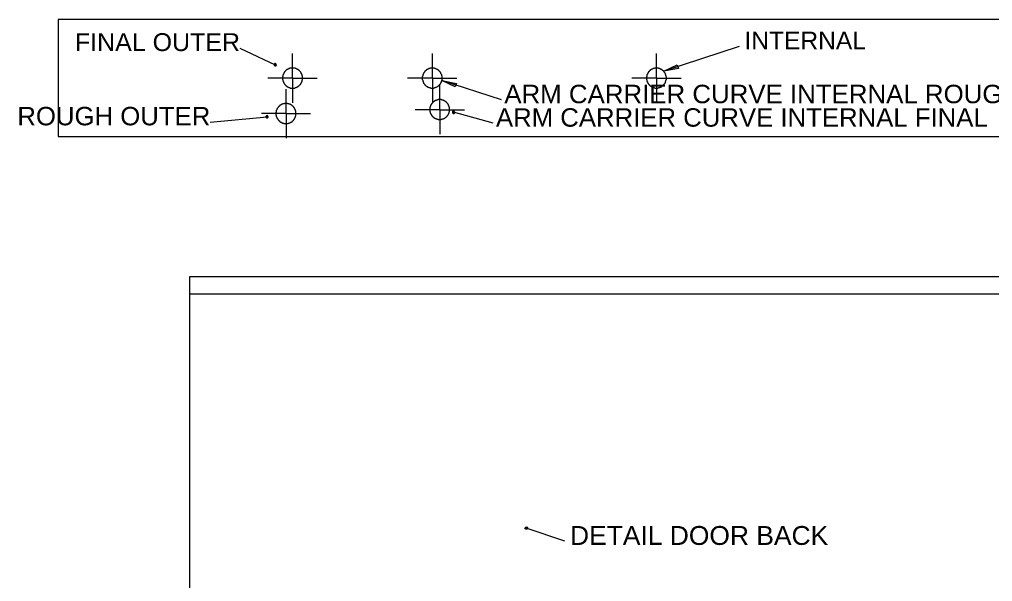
# Model space of a CAD drawing. Header units: millimetres. Extents: x 43 to 576, y 6 to 798.
# Drawn here: x 42.6 to 208.6, y 195.7 to 291.7 of the extents above; entities that cross this region are included whole.
import ezdxf

# ---------------------------------------------------------------- set-up
doc = ezdxf.new("R2010")
doc.units = ezdxf.units.MM
doc.header["$MEASUREMENT"] = 0
doc.layers.get('0').update_dxf_attribs({"linetype": 'CONTINUOUS'})
doc.styles.add('Arial0', font='arial.ttf', dxfattribs={"height": 3.96})

msp = doc.modelspace()

# ---------------------------------------------------------------- hatches: boundary and pattern name
at = {"true_color": 0x000007}
for points in [[(86.4, 283.89), (86.44, 283.99), (86.4, 284.06), (86.37, 284.12), (86.31, 284.16), (86.24, 284.19), (86.14, 284.19), (86.11, 284.16), (86.04, 284.09), (86.04, 283.92), (86.07, 283.86), (86.14, 283.79), (86.21, 283.79), (86.31, 283.79), (86.37, 283.82), (86.4, 283.89), (86.21, 283.99)], [(152.53, 282.87), (154.81, 283.96), (155.01, 283.36)], [(114.65, 281.28), (117.14, 280.81), (116.94, 280.22)], [(116.44, 275.95), (116.44, 275.85), (116.44, 275.79), (116.51, 275.72), (116.57, 275.69), (116.64, 275.69), (116.74, 275.69), (116.8, 275.75), (116.84, 275.82), (116.84, 275.92), (116.8, 275.98), (116.74, 276.05), (116.67, 276.08), (116.61, 276.08), (116.51, 276.05), (116.47, 276.02), (116.44, 275.95), (116.61, 275.89)], [(85.02, 275.12), (84.98, 275.22), (84.95, 275.26), (84.85, 275.32), (84.82, 275.32), (84.72, 275.29), (84.65, 275.22), (84.62, 275.16), (84.62, 275.09), (84.62, 275.03), (84.68, 274.96), (84.75, 274.93), (84.82, 274.93), (84.92, 274.93), (84.98, 274.99), (85.02, 275.03), (85.02, 275.12), (84.82, 275.09)]]:
    msp.add_hatch(color=0, dxfattribs=at).paths.add_polyline_path(points)
h = msp.add_hatch(color=0, dxfattribs=at)
edge = h.paths.add_edge_path()
edge.add_spline(control_points=[(128.85, 204.93), (128.81, 204.66), (129.11, 204.57), (129.28, 204.8), (129.28, 204.8), (129.31, 205.09), (128.98, 205.16), (128.85, 204.93)], knot_values=[0, 0, 0, 0, 0.125, 0.125, 0.125, 0.125, 1, 1, 1, 1], degree=3, periodic=0)
edge.add_line((128.85, 204.93), (129.04, 204.86))
edge.add_line((129.04, 204.86), (128.85, 204.93))

# ---------------------------------------------------------------- linework, layer by layer
at = {"color": 0, "linetype": 'Continuous', "lineweight": 9, "true_color": 0x000007}
for p, q in [((329.77, 291.73), (49.16, 291.73)), ((49.16, 291.73), (49.16, 271.72)), ((90.87, 281.71), (90.9, 281.71)), ((114.69, 281.71), (114.72, 281.71)), ((89.75, 275.65), (89.78, 275.65)), ((49.16, 271.72), (329.77, 271.72)), ((252, 247.8), (71.58, 247.8)), ((71.58, 247.8), (71.58, 244.79)), ((252, 244.79), (71.58, 244.79)), ((71.58, 244.79), (71.58, 162.12)), ((128.85, 204.93), (129.04, 204.86)), ((128.85, 204.93), (129.04, 204.86))]:
    msp.add_line(p, q, dxfattribs=at)
for points in [[(80.19, 286.83), (86.21, 283.99), (86.21, 283.99)], [(89.18, 284.22), (89.18, 285.91)], [(113.03, 284.22), (113.03, 285.91)], [(151.27, 284.22), (151.27, 285.91)], [(165.37, 287.1), (152.53, 282.87), (152.53, 282.87)], [(89.18, 281.71), (89.18, 284.22)], [(113.03, 281.71), (113.03, 284.22)], [(151.27, 281.71), (151.27, 284.22)], [(89.05, 283.43), (88.92, 283.43), (88.92, 283.39), (88.79, 283.39), (88.79, 283.39), (88.72, 283.39), (88.69, 283.36), (88.65, 283.36), (88.62, 283.33), (88.59, 283.33), (88.55, 283.33), (88.52, 283.33), (88.52, 283.3), (88.49, 283.3), (88.46, 283.26), (88.46, 283.26), (88.42, 283.26), (88.39, 283.26), (88.39, 283.23), (88.36, 283.23), (88.32, 283.2), (88.32, 283.2), (88.29, 283.2), (88.26, 283.16), (88.26, 283.16), (88.22, 283.16), (88.22, 283.16), (88.22, 283.13), (88.19, 283.13), (88.16, 283.1), (88.16, 283.1), (88.12, 283.1), (88.12, 283.06), (88.09, 283.06), (88.03, 283), (88.03, 283), (87.99, 282.96), (87.99, 282.96), (87.99, 282.93), (87.96, 282.93), (87.96, 282.93), (87.93, 282.9), (87.93, 282.9), (87.89, 282.87), (87.89, 282.87), (87.86, 282.83), (87.86, 282.8), (87.83, 282.8), (87.83, 282.77), (87.79, 282.77), (87.79, 282.73), (87.79, 282.73), (87.76, 282.7), (87.76, 282.67), (87.73, 282.67), (87.73, 282.67), (87.73, 282.63), (87.73, 282.63), (87.69, 282.6), (87.69, 282.57), (87.66, 282.53), (87.66, 282.5), (87.63, 282.5), (87.63, 282.47), (87.63, 282.44), (87.63, 282.44), (87.6, 282.4), (87.6, 282.37), (87.56, 282.37), (87.56, 282.34), (87.56, 282.3), (87.56, 282.27), (87.53, 282.24), (87.53, 282.2), (87.5, 282.17), (87.5, 282.1), (87.5, 282.1), (87.5, 281.97), (87.46, 281.97), (87.46, 281.91)], [(90.9, 281.71), (90.87, 281.74), (90.87, 281.97), (90.87, 281.97), (90.87, 282.1), (90.84, 282.1), (90.84, 282.17), (90.8, 282.2), (90.8, 282.24), (90.8, 282.27), (90.8, 282.3), (90.77, 282.34), (90.77, 282.37), (90.74, 282.37), (90.74, 282.4), (90.74, 282.44), (90.74, 282.44), (90.7, 282.47), (90.7, 282.5), (90.67, 282.5), (90.67, 282.53), (90.64, 282.57), (90.64, 282.6), (90.64, 282.63), (90.64, 282.63), (90.61, 282.67), (90.61, 282.67), (90.57, 282.67), (90.57, 282.7), (90.57, 282.73), (90.57, 282.73), (90.54, 282.77), (90.51, 282.77), (90.51, 282.8), (90.51, 282.8), (90.47, 282.83), (90.44, 282.87), (90.44, 282.87), (90.44, 282.9), (90.41, 282.9), (90.37, 282.93), (90.37, 282.93), (90.37, 282.93), (90.34, 282.96), (90.34, 282.96), (90.34, 283), (90.31, 283), (90.27, 283.03), (90.24, 283.06), (90.21, 283.06), (90.21, 283.1), (90.21, 283.1), (90.18, 283.1), (90.14, 283.13), (90.14, 283.13), (90.14, 283.16), (90.11, 283.16), (90.11, 283.16), (90.08, 283.16), (90.04, 283.2), (90.04, 283.2), (90.01, 283.2), (89.98, 283.23), (89.98, 283.23), (89.94, 283.26), (89.91, 283.26), (89.91, 283.26), (89.88, 283.26), (89.84, 283.3), (89.81, 283.3), (89.81, 283.33), (89.78, 283.33), (89.75, 283.33), (89.71, 283.33), (89.68, 283.36), (89.65, 283.36), (89.61, 283.39), (89.58, 283.39), (89.55, 283.39), (89.45, 283.39), (89.41, 283.43), (89.35, 283.43)], [(112.8, 283.39), (112.77, 283.39), (112.74, 283.39), (112.64, 283.39), (112.6, 283.36), (112.57, 283.36), (112.54, 283.33), (112.5, 283.33), (112.47, 283.33), (112.44, 283.33), (112.44, 283.3), (112.37, 283.3), (112.37, 283.26), (112.34, 283.26), (112.31, 283.26), (112.27, 283.26), (112.27, 283.23), (112.24, 283.23), (112.21, 283.2), (112.21, 283.2), (112.17, 283.2), (112.14, 283.2), (112.11, 283.16), (112.07, 283.16), (112.04, 283.1), (112.04, 283.1), (112.04, 283.1), (112.01, 283.1), (111.98, 283.06), (111.98, 283.06), (111.98, 283.03), (111.94, 283.03), (111.91, 283.03), (111.91, 283), (111.91, 282.96), (111.88, 282.96), (111.84, 282.96), (111.84, 282.93), (111.81, 282.93), (111.81, 282.9), (111.78, 282.87), (111.74, 282.87), (111.74, 282.83), (111.74, 282.83), (111.71, 282.8), (111.71, 282.8), (111.68, 282.77), (111.68, 282.77), (111.68, 282.73), (111.64, 282.73), (111.64, 282.7), (111.61, 282.7), (111.61, 282.67), (111.58, 282.63), (111.58, 282.63), (111.54, 282.57), (111.54, 282.57), (111.51, 282.53), (111.51, 282.5), (111.51, 282.5), (111.51, 282.47), (111.48, 282.44), (111.48, 282.44), (111.45, 282.4), (111.45, 282.37), (111.45, 282.34), (111.45, 282.3), (111.41, 282.27), (111.41, 282.27), (111.38, 282.24), (111.38, 282.2), (111.38, 282.17), (111.38, 282.1), (111.35, 282.1), (111.35, 281.97), (111.31, 281.97), (111.31, 281.87)], [(114.69, 281.94), (114.69, 281.97), (114.69, 281.97), (114.69, 282.1), (114.65, 282.1), (114.65, 282.17), (114.62, 282.2), (114.62, 282.24), (114.62, 282.27), (114.62, 282.27), (114.59, 282.3), (114.59, 282.34), (114.56, 282.37), (114.56, 282.4), (114.56, 282.44), (114.56, 282.44), (114.52, 282.47), (114.52, 282.5), (114.49, 282.5), (114.49, 282.53), (114.49, 282.57), (114.49, 282.57), (114.46, 282.63), (114.46, 282.63), (114.39, 282.67), (114.39, 282.7), (114.39, 282.7), (114.39, 282.73), (114.36, 282.73), (114.36, 282.77), (114.32, 282.77), (114.32, 282.8), (114.32, 282.8), (114.29, 282.83), (114.26, 282.83), (114.26, 282.87), (114.26, 282.87), (114.22, 282.9), (114.19, 282.93), (114.19, 282.93), (114.16, 282.96), (114.16, 282.96), (114.13, 282.96), (114.13, 283), (114.09, 283.03), (114.09, 283.03), (114.06, 283.03), (114.06, 283.06), (114.03, 283.06), (114.03, 283.1), (113.99, 283.1), (113.99, 283.1), (113.96, 283.1), (113.93, 283.16), (113.93, 283.16), (113.86, 283.2), (113.86, 283.2), (113.83, 283.2), (113.79, 283.2), (113.79, 283.23), (113.76, 283.23), (113.73, 283.26), (113.73, 283.26), (113.7, 283.26), (113.66, 283.26), (113.63, 283.3), (113.6, 283.3), (113.56, 283.33), (113.56, 283.33), (113.53, 283.33), (113.5, 283.33), (113.46, 283.36), (113.4, 283.36), (113.4, 283.39), (113.27, 283.39), (113.27, 283.39), (113.13, 283.39)], [(151.04, 283.39), (151.01, 283.39), (151.01, 283.39), (150.91, 283.39), (150.88, 283.36), (150.81, 283.36), (150.78, 283.33), (150.74, 283.33), (150.71, 283.33), (150.71, 283.33), (150.68, 283.3), (150.65, 283.3), (150.61, 283.26), (150.58, 283.26), (150.55, 283.26), (150.55, 283.26), (150.51, 283.23), (150.48, 283.23), (150.48, 283.2), (150.45, 283.2), (150.45, 283.2), (150.41, 283.2), (150.38, 283.16), (150.38, 283.16), (150.35, 283.16), (150.31, 283.1), (150.28, 283.1), (150.28, 283.1), (150.25, 283.1), (150.25, 283.06), (150.22, 283.06), (150.22, 283.03), (150.18, 283.03), (150.18, 283.03), (150.15, 283), (150.15, 282.96), (150.15, 282.96), (150.12, 282.96), (150.08, 282.93), (150.08, 282.93), (150.05, 282.9), (150.02, 282.87), (150.02, 282.87), (150.02, 282.83), (149.98, 282.83), (149.95, 282.8), (149.95, 282.8), (149.95, 282.77), (149.92, 282.77), (149.92, 282.73), (149.92, 282.73), (149.92, 282.7), (149.88, 282.7), (149.88, 282.67), (149.85, 282.67), (149.85, 282.63), (149.85, 282.63), (149.79, 282.57), (149.79, 282.57), (149.79, 282.53), (149.79, 282.5), (149.75, 282.5), (149.75, 282.47), (149.72, 282.44), (149.72, 282.44), (149.72, 282.4), (149.72, 282.37), (149.69, 282.34), (149.69, 282.3), (149.65, 282.27), (149.65, 282.27), (149.65, 282.24), (149.65, 282.2), (149.62, 282.17), (149.62, 282.1), (149.62, 282.1), (149.62, 281.97), (149.59, 281.97), (149.59, 281.87)], [(152.96, 281.94), (152.96, 281.97), (152.93, 281.97), (152.93, 282.1), (152.89, 282.1), (152.89, 282.17), (152.89, 282.2), (152.89, 282.24), (152.86, 282.27), (152.86, 282.27), (152.83, 282.3), (152.83, 282.34), (152.83, 282.37), (152.83, 282.4), (152.8, 282.44), (152.8, 282.44), (152.8, 282.47), (152.8, 282.5), (152.76, 282.5), (152.76, 282.53), (152.73, 282.57), (152.73, 282.57), (152.7, 282.63), (152.7, 282.63), (152.66, 282.67), (152.66, 282.7), (152.63, 282.7), (152.63, 282.73), (152.6, 282.73), (152.6, 282.77), (152.6, 282.77), (152.56, 282.8), (152.56, 282.8), (152.56, 282.83), (152.53, 282.83), (152.53, 282.87), (152.5, 282.87), (152.5, 282.9), (152.46, 282.93), (152.43, 282.93), (152.43, 282.96), (152.4, 282.96), (152.37, 282.96), (152.37, 283), (152.37, 283.03), (152.33, 283.03), (152.3, 283.03), (152.3, 283.06), (152.3, 283.06), (152.27, 283.1), (152.27, 283.1), (152.27, 283.1), (152.23, 283.1), (152.2, 283.13), (152.2, 283.16), (152.17, 283.16), (152.13, 283.2), (152.1, 283.2), (152.07, 283.2), (152.07, 283.2), (152.03, 283.23), (152.03, 283.23), (152, 283.26), (151.97, 283.26), (151.97, 283.26), (151.9, 283.26), (151.9, 283.3), (151.84, 283.3), (151.84, 283.33), (151.8, 283.33), (151.77, 283.33), (151.74, 283.33), (151.74, 283.36), (151.67, 283.36), (151.64, 283.39), (151.54, 283.39), (151.51, 283.39), (151.41, 283.39)], [(86.67, 281.71), (84.98, 281.71)], [(89.18, 281.71), (86.67, 281.71)], [(87.46, 281.57), (87.46, 281.48), (87.5, 281.44), (87.5, 281.34), (87.5, 281.34), (87.5, 281.28), (87.53, 281.24), (87.53, 281.21), (87.56, 281.18), (87.56, 281.14), (87.56, 281.11), (87.56, 281.08), (87.6, 281.08), (87.6, 281.05), (87.63, 281.01), (87.63, 280.98), (87.63, 280.98), (87.63, 280.95), (87.66, 280.91), (87.66, 280.91), (87.69, 280.85), (87.69, 280.85), (87.73, 280.81), (87.73, 280.81), (87.73, 280.78), (87.73, 280.75), (87.76, 280.75), (87.76, 280.75), (87.79, 280.71), (87.79, 280.68), (87.79, 280.68), (87.83, 280.68), (87.83, 280.65), (87.86, 280.62), (87.86, 280.62), (87.89, 280.58), (87.89, 280.55), (87.93, 280.55), (87.93, 280.55), (87.96, 280.52), (87.96, 280.52), (87.99, 280.52), (87.99, 280.48), (87.99, 280.45), (88.03, 280.45), (88.03, 280.45), (88.09, 280.38), (88.12, 280.38), (88.12, 280.35), (88.16, 280.32), (88.16, 280.32), (88.19, 280.32), (88.22, 280.32), (88.22, 280.28), (88.22, 280.28), (88.26, 280.28), (88.26, 280.28), (88.29, 280.25), (88.32, 280.25), (88.32, 280.22), (88.36, 280.22), (88.39, 280.22), (88.39, 280.19), (88.42, 280.19), (88.46, 280.15), (88.46, 280.15), (88.49, 280.15), (88.52, 280.15), (88.52, 280.12), (88.55, 280.12), (88.59, 280.09), (88.62, 280.09), (88.65, 280.09), (88.69, 280.09), (88.72, 280.05), (88.79, 280.05), (88.79, 280.02), (88.92, 280.02), (88.92, 280.02), (89.15, 280.02), (89.18, 279.99), (89.18, 280.02)], [(89.18, 281.71), (89.18, 279.23)], [(89.18, 281.71), (91.7, 281.71)], [(89.32, 280.02), (89.41, 280.02), (89.45, 280.02), (89.55, 280.02), (89.58, 280.05), (89.61, 280.05), (89.65, 280.09), (89.68, 280.09), (89.71, 280.09), (89.75, 280.09), (89.78, 280.12), (89.81, 280.12), (89.81, 280.15), (89.84, 280.15), (89.88, 280.15), (89.91, 280.15), (89.91, 280.19), (89.94, 280.19), (89.98, 280.22), (89.98, 280.22), (90.01, 280.22), (90.04, 280.25), (90.04, 280.25), (90.08, 280.28), (90.11, 280.28), (90.11, 280.28), (90.14, 280.28), (90.14, 280.32), (90.14, 280.32), (90.18, 280.32), (90.21, 280.32), (90.21, 280.35), (90.21, 280.38), (90.24, 280.38), (90.27, 280.38), (90.31, 280.45), (90.34, 280.45), (90.34, 280.45), (90.34, 280.48), (90.37, 280.52), (90.37, 280.52), (90.37, 280.52), (90.41, 280.55), (90.44, 280.55), (90.44, 280.55), (90.44, 280.58), (90.47, 280.62), (90.51, 280.62), (90.51, 280.65), (90.51, 280.68), (90.54, 280.68), (90.57, 280.68), (90.57, 280.71), (90.57, 280.75), (90.57, 280.75), (90.61, 280.75), (90.61, 280.78), (90.64, 280.81), (90.64, 280.81), (90.64, 280.85), (90.64, 280.85), (90.67, 280.91), (90.67, 280.91), (90.7, 280.95), (90.7, 280.98), (90.74, 280.98), (90.74, 281.01), (90.74, 281.05), (90.74, 281.08), (90.77, 281.08), (90.77, 281.11), (90.8, 281.14), (90.8, 281.18), (90.8, 281.21), (90.8, 281.24), (90.84, 281.28), (90.84, 281.34), (90.87, 281.34), (90.87, 281.44), (90.87, 281.48), (90.87, 281.54)], [(91.7, 281.71), (93.38, 281.71)], [(110.52, 281.71), (108.8, 281.71)], [(113.03, 281.71), (110.52, 281.71)], [(111.31, 281.51), (111.31, 281.48), (111.35, 281.44), (111.35, 281.34), (111.38, 281.34), (111.38, 281.28), (111.38, 281.24), (111.38, 281.21), (111.41, 281.18), (111.41, 281.14), (111.45, 281.14), (111.45, 281.08), (111.45, 281.08), (111.45, 281.05), (111.48, 281.01), (111.48, 280.98), (111.51, 280.98), (111.51, 280.95), (111.51, 280.91), (111.51, 280.91), (111.54, 280.88), (111.54, 280.85), (111.54, 280.85), (111.58, 280.81), (111.58, 280.81), (111.61, 280.78), (111.61, 280.75), (111.61, 280.75), (111.64, 280.75), (111.64, 280.71), (111.68, 280.68), (111.68, 280.68), (111.68, 280.68), (111.71, 280.65), (111.71, 280.62), (111.74, 280.62), (111.74, 280.62), (111.74, 280.58), (111.78, 280.55), (111.88, 280.45), (111.91, 280.45), (111.91, 280.45), (111.91, 280.42), (111.94, 280.42), (111.98, 280.38), (111.98, 280.38), (111.98, 280.38), (112.01, 280.35), (112.04, 280.35), (112.04, 280.32), (112.04, 280.32), (112.07, 280.32), (112.07, 280.28), (112.11, 280.28), (112.14, 280.28), (112.14, 280.25), (112.17, 280.25), (112.21, 280.22), (112.21, 280.22), (112.24, 280.22), (112.27, 280.22), (112.27, 280.19), (112.31, 280.19), (112.34, 280.15), (112.37, 280.15), (112.37, 280.15), (112.44, 280.15), (112.44, 280.12), (112.47, 280.12), (112.5, 280.09), (112.54, 280.09), (112.57, 280.09), (112.6, 280.09), (112.64, 280.05), (112.74, 280.05), (112.77, 280.02)], [(113.03, 281.71), (113.03, 279.23)], [(113.03, 281.71), (115.51, 281.71)], [(113.27, 280.02), (113.27, 280.05), (113.4, 280.05), (113.4, 280.09), (113.46, 280.09), (113.5, 280.09), (113.53, 280.09), (113.56, 280.12), (113.56, 280.12), (113.6, 280.15), (113.63, 280.15), (113.66, 280.15), (113.7, 280.15), (113.73, 280.19), (113.73, 280.19), (113.76, 280.22), (113.79, 280.22), (113.79, 280.22), (113.83, 280.22), (113.86, 280.25), (113.86, 280.25), (113.89, 280.28), (113.93, 280.28), (113.93, 280.28), (113.96, 280.32), (113.96, 280.32), (113.99, 280.32), (113.99, 280.35), (114.03, 280.35), (114.03, 280.38), (114.06, 280.38), (114.06, 280.38), (114.09, 280.42), (114.09, 280.42), (114.13, 280.45), (114.13, 280.45), (114.16, 280.45), (114.26, 280.55), (114.26, 280.58), (114.26, 280.62), (114.29, 280.62), (114.32, 280.62), (114.32, 280.65), (114.32, 280.68), (114.36, 280.68), (114.36, 280.68), (114.39, 280.71), (114.39, 280.75), (114.39, 280.75), (114.39, 280.75), (114.42, 280.78), (114.46, 280.81), (114.46, 280.81), (114.46, 280.85), (114.49, 280.85), (114.49, 280.88), (114.49, 280.91), (114.49, 280.91), (114.52, 280.95), (114.52, 280.98), (114.56, 280.98), (114.56, 281.01), (114.56, 281.05), (114.56, 281.08), (114.59, 281.08), (114.59, 281.14), (114.62, 281.14), (114.62, 281.18), (114.62, 281.21), (114.62, 281.24), (114.65, 281.28), (114.65, 281.34), (114.69, 281.34), (114.69, 281.44), (114.69, 281.48), (114.69, 281.57)], [(124.81, 278), (114.65, 281.28), (114.65, 281.28)], [(114.72, 281.71), (114.69, 281.74), (114.69, 281.81)], [(115.51, 281.71), (117.2, 281.71)], [(148.79, 281.71), (147.07, 281.71)], [(151.27, 281.71), (148.79, 281.71)], [(149.59, 281.51), (149.59, 281.48), (149.62, 281.44), (149.62, 281.34), (149.62, 281.34), (149.62, 281.28), (149.65, 281.24), (149.65, 281.21), (149.65, 281.18), (149.65, 281.14), (149.69, 281.14), (149.69, 281.08), (149.72, 281.08), (149.72, 281.05), (149.72, 281.01), (149.72, 280.98), (149.75, 280.98), (149.75, 280.95), (149.79, 280.91), (149.79, 280.91), (149.79, 280.88), (149.79, 280.85), (149.82, 280.85), (149.85, 280.81), (149.85, 280.81), (149.85, 280.78), (149.88, 280.75), (149.88, 280.75), (149.92, 280.75), (149.92, 280.71), (149.92, 280.68), (149.92, 280.68), (149.95, 280.68), (149.95, 280.65), (149.95, 280.62), (149.98, 280.62), (150.02, 280.62), (150.02, 280.58), (150.02, 280.55), (150.12, 280.48), (150.15, 280.45), (150.15, 280.45), (150.15, 280.45), (150.18, 280.42), (150.18, 280.42), (150.22, 280.38), (150.22, 280.38), (150.25, 280.38), (150.25, 280.35), (150.28, 280.35), (150.28, 280.32), (150.31, 280.32), (150.31, 280.32), (150.35, 280.28), (150.38, 280.28), (150.38, 280.28), (150.41, 280.25), (150.45, 280.25), (150.45, 280.22), (150.48, 280.22), (150.48, 280.22), (150.51, 280.22), (150.55, 280.19), (150.55, 280.19), (150.58, 280.15), (150.61, 280.15), (150.65, 280.15), (150.68, 280.15), (150.71, 280.12), (150.71, 280.12), (150.74, 280.09), (150.78, 280.09), (150.81, 280.09), (150.88, 280.09), (150.91, 280.05), (151.01, 280.05), (151.01, 280.02)], [(151.27, 281.71), (151.27, 279.23)], [(151.27, 281.71), (153.79, 281.71)], [(151.51, 280.02), (151.54, 280.05), (151.64, 280.05), (151.67, 280.09), (151.74, 280.09), (151.74, 280.09), (151.77, 280.09), (151.8, 280.12), (151.84, 280.12), (151.84, 280.15), (151.9, 280.15), (151.9, 280.15), (151.97, 280.15), (151.97, 280.19), (152, 280.19), (152.03, 280.22), (152.03, 280.22), (152.07, 280.22), (152.07, 280.22), (152.1, 280.25), (152.13, 280.25), (152.13, 280.28), (152.17, 280.28), (152.2, 280.28), (152.2, 280.32), (152.23, 280.32), (152.27, 280.32), (152.27, 280.35), (152.27, 280.35), (152.3, 280.38), (152.3, 280.38), (152.3, 280.38), (152.33, 280.42), (152.37, 280.42), (152.37, 280.45), (152.37, 280.45), (152.4, 280.45), (152.5, 280.55), (152.5, 280.55), (152.53, 280.58), (152.53, 280.62), (152.56, 280.62), (152.56, 280.62), (152.56, 280.65), (152.6, 280.68), (152.6, 280.68), (152.6, 280.68), (152.63, 280.71), (152.63, 280.75), (152.66, 280.75), (152.66, 280.75), (152.66, 280.78), (152.7, 280.81), (152.7, 280.81), (152.73, 280.85), (152.73, 280.85), (152.73, 280.88), (152.76, 280.91), (152.76, 280.91), (152.8, 280.95), (152.8, 280.98), (152.8, 280.98), (152.8, 281.01), (152.83, 281.05), (152.83, 281.08), (152.83, 281.08), (152.83, 281.14), (152.86, 281.14), (152.86, 281.18), (152.89, 281.21), (152.89, 281.24), (152.89, 281.28), (152.89, 281.34), (152.93, 281.34), (152.93, 281.44), (152.96, 281.48), (152.96, 281.57)], [(152.96, 281.71), (152.96, 281.74), (152.96, 281.81)], [(153.79, 281.71), (155.47, 281.71)], [(88.06, 278.17), (88.06, 279.85)], [(89.18, 279.23), (89.18, 277.51)], [(112.9, 280.02), (113, 280.02), (113.03, 280.02), (113.03, 280.02)], [(113.03, 279.23), (113.03, 277.51)], [(114.29, 278.86), (114.29, 280.55)], [(151.14, 280.02), (151.24, 280.02), (151.27, 280.02), (151.27, 280.02)], [(151.27, 279.23), (151.27, 277.51)], [(87.93, 277.37), (87.79, 277.37), (87.79, 277.34), (87.69, 277.34), (87.66, 277.34), (87.6, 277.34), (87.56, 277.31), (87.53, 277.31), (87.5, 277.27), (87.46, 277.27), (87.46, 277.27), (87.4, 277.27), (87.4, 277.24), (87.36, 277.24), (87.33, 277.21), (87.33, 277.21), (87.3, 277.21), (87.26, 277.21), (87.26, 277.18), (87.23, 277.18), (87.2, 277.14), (87.17, 277.14), (87.17, 277.11), (87.13, 277.11), (87.1, 277.11), (87.1, 277.11), (87.1, 277.08), (87.07, 277.08), (87.03, 277.04), (87.03, 277.04), (87, 277.04), (87, 277.01), (86.97, 277.01), (86.97, 276.98), (86.93, 276.98), (86.93, 276.94), (86.9, 276.94), (86.87, 276.91), (86.87, 276.91), (86.87, 276.88), (86.83, 276.88), (86.83, 276.84), (86.8, 276.84), (86.8, 276.84), (86.77, 276.81), (86.77, 276.81), (86.7, 276.75), (86.7, 276.71), (86.67, 276.71), (86.67, 276.68), (86.67, 276.68), (86.64, 276.65), (86.64, 276.61), (86.64, 276.61), (86.64, 276.61), (86.6, 276.58), (86.6, 276.58), (86.57, 276.55), (86.57, 276.51), (86.57, 276.51), (86.54, 276.48), (86.54, 276.45), (86.5, 276.45), (86.5, 276.41), (86.5, 276.38), (86.5, 276.38), (86.47, 276.35), (86.47, 276.32), (86.44, 276.32), (86.44, 276.28), (86.44, 276.25), (86.44, 276.22), (86.4, 276.18), (86.4, 276.15), (86.4, 276.12), (86.4, 276.05), (86.37, 276.05), (86.37, 275.92), (86.34, 275.92), (86.34, 275.85)], [(88.06, 275.65), (88.06, 278.17)], [(89.78, 275.65), (89.75, 275.69), (89.75, 275.92), (89.75, 275.92), (89.75, 276.05), (89.71, 276.05), (89.71, 276.12), (89.68, 276.15), (89.68, 276.18), (89.68, 276.22), (89.68, 276.25), (89.65, 276.28), (89.65, 276.32), (89.61, 276.32), (89.61, 276.35), (89.61, 276.38), (89.61, 276.38), (89.58, 276.41), (89.58, 276.45), (89.58, 276.45), (89.58, 276.48), (89.55, 276.51), (89.51, 276.51), (89.51, 276.55), (89.51, 276.58), (89.51, 276.58), (89.48, 276.61), (89.48, 276.61), (89.45, 276.61), (89.45, 276.65), (89.45, 276.68), (89.45, 276.68), (89.41, 276.71), (89.38, 276.71), (89.38, 276.75), (89.32, 276.81), (89.32, 276.81), (89.32, 276.84), (89.28, 276.84), (89.28, 276.84), (89.28, 276.88), (89.25, 276.88), (89.22, 276.91), (89.22, 276.91), (89.22, 276.94), (89.18, 276.94), (89.15, 276.98), (89.15, 276.98), (89.12, 277.01), (89.08, 277.01), (89.08, 277.04), (89.08, 277.04), (89.05, 277.04), (89.05, 277.08), (89.02, 277.08), (89.02, 277.11), (88.98, 277.11), (88.98, 277.11), (88.95, 277.11), (88.92, 277.14), (88.92, 277.14), (88.85, 277.18), (88.85, 277.18), (88.82, 277.21), (88.79, 277.21), (88.79, 277.21), (88.75, 277.21), (88.75, 277.24), (88.69, 277.24), (88.69, 277.27), (88.65, 277.27), (88.62, 277.27), (88.59, 277.27), (88.55, 277.31), (88.52, 277.31), (88.52, 277.34), (88.46, 277.34), (88.42, 277.34), (88.32, 277.34), (88.29, 277.37), (88.22, 277.37)], [(114.06, 278.04), (114.03, 278.04), (114.03, 278), (113.93, 278), (113.89, 277.97), (113.83, 277.97), (113.79, 277.97), (113.76, 277.97), (113.73, 277.94), (113.73, 277.94), (113.7, 277.9), (113.66, 277.9), (113.63, 277.9), (113.6, 277.9), (113.56, 277.87), (113.56, 277.87), (113.53, 277.87), (113.5, 277.87), (113.5, 277.84), (113.46, 277.84), (113.43, 277.8), (113.43, 277.8), (113.4, 277.77), (113.36, 277.77), (113.33, 277.74), (113.3, 277.74), (113.3, 277.7), (113.27, 277.7), (113.27, 277.67), (113.23, 277.67), (113.23, 277.67), (113.2, 277.64), (113.2, 277.64), (113.17, 277.64), (113.17, 277.61), (113.13, 277.61), (113.13, 277.57), (113.1, 277.57), (113.1, 277.54), (113.07, 277.51), (113.03, 277.51), (113.03, 277.47), (113.03, 277.44), (113, 277.44), (112.97, 277.44), (112.97, 277.41), (112.97, 277.37), (112.93, 277.37), (112.93, 277.37), (112.9, 277.34), (112.9, 277.34), (112.9, 277.34), (112.9, 277.31), (112.87, 277.27), (112.87, 277.24), (112.8, 277.21), (112.8, 277.18), (112.8, 277.14), (112.8, 277.14), (112.77, 277.11), (112.77, 277.11), (112.74, 277.08), (112.74, 277.04), (112.74, 277.04), (112.74, 276.98), (112.7, 276.98), (112.7, 276.91), (112.67, 276.91), (112.67, 276.88), (112.67, 276.84), (112.67, 276.81), (112.64, 276.81), (112.64, 276.75), (112.6, 276.71), (112.6, 276.61), (112.6, 276.58), (112.6, 276.48)], [(114.29, 276.32), (114.29, 278.86)], [(115.98, 276.58), (115.98, 276.58), (115.94, 276.61), (115.94, 276.71), (115.91, 276.75), (115.91, 276.81), (115.91, 276.81), (115.91, 276.84), (115.88, 276.88), (115.88, 276.91), (115.85, 276.91), (115.85, 276.98), (115.85, 276.98), (115.85, 277.04), (115.81, 277.04), (115.81, 277.08), (115.78, 277.11), (115.78, 277.11), (115.78, 277.14), (115.78, 277.14), (115.75, 277.18), (115.75, 277.21), (115.71, 277.24), (115.71, 277.27), (115.68, 277.31), (115.68, 277.34), (115.65, 277.34), (115.65, 277.34), (115.61, 277.37), (115.61, 277.37), (115.61, 277.37), (115.58, 277.41), (115.58, 277.44), (115.55, 277.44), (115.55, 277.44), (115.55, 277.47), (115.51, 277.51), (115.51, 277.51), (115.48, 277.54), (115.45, 277.57), (115.45, 277.57), (115.42, 277.61), (115.38, 277.61), (115.38, 277.64), (115.38, 277.64), (115.35, 277.64), (115.32, 277.67), (115.32, 277.67), (115.32, 277.67), (115.28, 277.7), (115.25, 277.7), (115.25, 277.74), (115.25, 277.74), (115.22, 277.77), (115.18, 277.77), (115.15, 277.8), (115.12, 277.8), (115.08, 277.84), (115.08, 277.84), (115.05, 277.87), (115.02, 277.87), (115.02, 277.87), (114.99, 277.87), (114.99, 277.9), (114.92, 277.9), (114.92, 277.9), (114.85, 277.9), (114.85, 277.94), (114.82, 277.94), (114.79, 277.97), (114.75, 277.97), (114.72, 277.97), (114.69, 277.97), (114.65, 278), (114.56, 278), (114.52, 278.04), (114.42, 278.04)], [(85.58, 275.65), (83.86, 275.65)], [(88.06, 275.65), (85.58, 275.65)], [(88.06, 275.65), (88.06, 273.14)], [(88.06, 275.65), (90.57, 275.65)], [(90.57, 275.65), (92.26, 275.65)], [(111.81, 276.32), (110.09, 276.32)], [(114.29, 276.32), (111.81, 276.32)], [(112.6, 276.12), (112.6, 276.08), (112.6, 276.08), (112.6, 275.98), (112.64, 275.95), (112.64, 275.89), (112.67, 275.85), (112.67, 275.82), (112.67, 275.79), (112.67, 275.79), (112.7, 275.75), (112.7, 275.72), (112.74, 275.69), (112.74, 275.65), (112.74, 275.62), (112.74, 275.62), (112.77, 275.59), (112.77, 275.55), (112.8, 275.55), (112.8, 275.52), (112.8, 275.52), (112.8, 275.49), (112.84, 275.46), (112.87, 275.46), (112.87, 275.42), (112.87, 275.39), (112.9, 275.39), (112.9, 275.36), (112.9, 275.36), (112.9, 275.32), (112.93, 275.32), (112.93, 275.29), (112.97, 275.29), (112.97, 275.26), (112.97, 275.26), (113, 275.22), (113.03, 275.22), (113.03, 275.22), (113.13, 275.09), (113.17, 275.09), (113.17, 275.06), (113.2, 275.03), (113.2, 275.03), (113.23, 275.03), (113.23, 274.99), (113.27, 274.99), (113.27, 274.99), (113.3, 274.99), (113.3, 274.96), (113.33, 274.96), (113.33, 274.93), (113.36, 274.93), (113.4, 274.93), (113.4, 274.89), (113.43, 274.86), (113.43, 274.86), (113.46, 274.86), (113.5, 274.86), (113.5, 274.83), (113.53, 274.83), (113.56, 274.79), (113.56, 274.79), (113.6, 274.79), (113.63, 274.79), (113.66, 274.76), (113.7, 274.76), (113.73, 274.73), (113.73, 274.73), (113.76, 274.73), (113.79, 274.73), (113.83, 274.69), (113.89, 274.69), (113.93, 274.69), (114.03, 274.69), (114.03, 274.66)], [(114.29, 276.32), (114.29, 273.83)], [(114.29, 276.32), (116.8, 276.32)], [(114.52, 274.66), (114.56, 274.69), (114.65, 274.69), (114.69, 274.69), (114.72, 274.69), (114.75, 274.73), (114.79, 274.73), (114.82, 274.73), (114.85, 274.73), (114.85, 274.76), (114.92, 274.76), (114.92, 274.79), (114.99, 274.79), (114.99, 274.79), (115.02, 274.79), (115.02, 274.83), (115.05, 274.83), (115.08, 274.86), (115.08, 274.86), (115.12, 274.86), (115.15, 274.86), (115.15, 274.89), (115.18, 274.93), (115.22, 274.93), (115.22, 274.93), (115.25, 274.96), (115.25, 274.96), (115.25, 274.99), (115.28, 274.99), (115.32, 274.99), (115.32, 274.99), (115.32, 275.03), (115.35, 275.03), (115.38, 275.03), (115.38, 275.06), (115.38, 275.09), (115.42, 275.09), (115.55, 275.22), (115.55, 275.22), (115.55, 275.22), (115.58, 275.26), (115.58, 275.26), (115.61, 275.29), (115.61, 275.29), (115.61, 275.32), (115.65, 275.32), (115.65, 275.36), (115.68, 275.36), (115.68, 275.39), (115.68, 275.39), (115.71, 275.42), (115.71, 275.46), (115.75, 275.46), (115.75, 275.49), (115.75, 275.52), (115.78, 275.52), (115.78, 275.55), (115.78, 275.55), (115.78, 275.59), (115.81, 275.62), (115.81, 275.62), (115.85, 275.65), (115.85, 275.69), (115.85, 275.72), (115.85, 275.75), (115.88, 275.79), (115.88, 275.79), (115.91, 275.82), (115.91, 275.85), (115.91, 275.89), (115.91, 275.95), (115.94, 275.98), (115.94, 276.08), (115.98, 276.08), (115.98, 276.22)], [(115.98, 276.32), (115.98, 276.35), (115.98, 276.45)], [(123.39, 274), (116.61, 275.89), (116.61, 275.89)], [(116.8, 276.32), (118.49, 276.32)], [(75.12, 274.2), (84.82, 275.09), (84.82, 275.09)], [(86.34, 275.52), (86.34, 275.42), (86.37, 275.39), (86.37, 275.29), (86.4, 275.26), (86.4, 275.22), (86.4, 275.19), (86.4, 275.16), (86.44, 275.12), (86.44, 275.09), (86.44, 275.06), (86.44, 275.03), (86.47, 275.03), (86.47, 274.99), (86.5, 274.96), (86.5, 274.93), (86.5, 274.93), (86.5, 274.89), (86.54, 274.86), (86.54, 274.86), (86.57, 274.83), (86.57, 274.79), (86.57, 274.79), (86.6, 274.76), (86.6, 274.73), (86.64, 274.73), (86.64, 274.69), (86.64, 274.69), (86.64, 274.69), (86.67, 274.66), (86.67, 274.63), (86.67, 274.63), (86.7, 274.63), (86.7, 274.6), (86.77, 274.53), (86.77, 274.5), (86.8, 274.5), (86.8, 274.5), (86.83, 274.46), (86.83, 274.46), (86.87, 274.46), (86.87, 274.43), (86.87, 274.4), (86.9, 274.4), (86.93, 274.4), (86.93, 274.36), (86.97, 274.33), (86.97, 274.33), (87, 274.33), (87, 274.3), (87.03, 274.26), (87.03, 274.26), (87.07, 274.26), (87.1, 274.26), (87.1, 274.23), (87.1, 274.23), (87.13, 274.2), (87.17, 274.2), (87.17, 274.2), (87.2, 274.2), (87.23, 274.17), (87.26, 274.17), (87.26, 274.13), (87.3, 274.13), (87.33, 274.1), (87.33, 274.1), (87.36, 274.1), (87.4, 274.1), (87.4, 274.07), (87.46, 274.07), (87.46, 274.03), (87.5, 274.03), (87.53, 274.03), (87.56, 274.03), (87.6, 274), (87.66, 274), (87.69, 273.97), (87.79, 273.97), (87.79, 273.97), (88.03, 273.97), (88.06, 273.93), (88.06, 273.97)], [(88.22, 273.97), (88.29, 273.97), (88.32, 273.97), (88.42, 273.97), (88.46, 274), (88.52, 274), (88.52, 274.03), (88.55, 274.03), (88.59, 274.03), (88.62, 274.03), (88.65, 274.07), (88.69, 274.07), (88.69, 274.1), (88.75, 274.1), (88.75, 274.1), (88.79, 274.1), (88.79, 274.13), (88.82, 274.13), (88.85, 274.17), (88.85, 274.17), (88.92, 274.2), (88.92, 274.2), (88.95, 274.2), (88.98, 274.2), (88.98, 274.23), (89.02, 274.23), (89.02, 274.26), (89.05, 274.26), (89.05, 274.26), (89.08, 274.26), (89.08, 274.3), (89.08, 274.33), (89.12, 274.33), (89.15, 274.33), (89.15, 274.36), (89.18, 274.4), (89.22, 274.4), (89.22, 274.4), (89.22, 274.43), (89.25, 274.46), (89.28, 274.46), (89.28, 274.46), (89.28, 274.5), (89.32, 274.5), (89.32, 274.5), (89.32, 274.53), (89.38, 274.6), (89.38, 274.63), (89.41, 274.63), (89.45, 274.63), (89.45, 274.66), (89.45, 274.69), (89.45, 274.69), (89.48, 274.69), (89.48, 274.73), (89.51, 274.73), (89.51, 274.76), (89.51, 274.79), (89.51, 274.79), (89.55, 274.83), (89.58, 274.86), (89.58, 274.86), (89.58, 274.89), (89.58, 274.93), (89.61, 274.93), (89.61, 274.96), (89.61, 274.99), (89.61, 275.03), (89.65, 275.03), (89.65, 275.06), (89.68, 275.09), (89.68, 275.12), (89.68, 275.16), (89.68, 275.19), (89.71, 275.22), (89.71, 275.26), (89.75, 275.29), (89.75, 275.39), (89.75, 275.42), (89.75, 275.49)], [(114.16, 274.66), (114.26, 274.66), (114.29, 274.63), (114.29, 274.66)], [(88.06, 273.14), (88.06, 271.45)], [(114.29, 273.83), (114.29, 272.15)], [(135.66, 202.65), (129.04, 204.86)]]:
    msp.add_lwpolyline(points, dxfattribs=at)
for points in [[(86.4, 283.89), (86.44, 283.99), (86.4, 284.06), (86.37, 284.12), (86.31, 284.16), (86.24, 284.19), (86.14, 284.19), (86.11, 284.16), (86.04, 284.09), (86.04, 283.92), (86.07, 283.86), (86.14, 283.79), (86.21, 283.79), (86.31, 283.79), (86.37, 283.82), (86.4, 283.89), (86.21, 283.99)], [(152.53, 282.87), (154.81, 283.96), (155.01, 283.36)], [(114.65, 281.28), (117.14, 280.81), (116.94, 280.22)], [(116.44, 275.95), (116.44, 275.85), (116.44, 275.79), (116.51, 275.72), (116.57, 275.69), (116.64, 275.69), (116.74, 275.69), (116.8, 275.75), (116.84, 275.82), (116.84, 275.92), (116.8, 275.98), (116.74, 276.05), (116.67, 276.08), (116.61, 276.08), (116.51, 276.05), (116.47, 276.02), (116.44, 275.95), (116.61, 275.89)], [(85.02, 275.12), (84.98, 275.22), (84.95, 275.26), (84.85, 275.32), (84.82, 275.32), (84.72, 275.29), (84.65, 275.22), (84.62, 275.16), (84.62, 275.09), (84.62, 275.03), (84.68, 274.96), (84.75, 274.93), (84.82, 274.93), (84.92, 274.93), (84.98, 274.99), (85.02, 275.03), (85.02, 275.12), (84.82, 275.09)]]:
    msp.add_lwpolyline(points, close=True, dxfattribs=at)
for points in [[(89.35, 283.43), (89.28, 283.43), (89.25, 283.43), (89.18, 283.43), (89.18, 283.43), (89.12, 283.43), (89.08, 283.43), (89.05, 283.43)], [(113.13, 283.39), (113.1, 283.39), (113.07, 283.39), (113.03, 283.39), (113.03, 283.39), (112.93, 283.39), (112.87, 283.39), (112.8, 283.39)], [(151.41, 283.39), (151.37, 283.39), (151.31, 283.39), (151.27, 283.39), (151.27, 283.39), (151.21, 283.39), (151.11, 283.39), (151.04, 283.39)], [(87.46, 281.91), (87.46, 281.84), (87.46, 281.77), (87.46, 281.74), (87.46, 281.74), (87.46, 281.67), (87.46, 281.64), (87.46, 281.57)], [(111.31, 281.87), (111.31, 281.81), (111.31, 281.77), (111.31, 281.74), (111.31, 281.74), (111.31, 281.64), (111.31, 281.57), (111.31, 281.51)], [(149.59, 281.87), (149.59, 281.81), (149.59, 281.77), (149.59, 281.74), (149.59, 281.74), (149.59, 281.64), (149.59, 281.57), (149.59, 281.51)], [(88.22, 277.37), (88.16, 277.37), (88.12, 277.37), (88.06, 277.37), (88.06, 277.37), (88.03, 277.37), (87.96, 277.37), (87.93, 277.37)], [(114.42, 278.04), (114.39, 278.04), (114.32, 278.04), (114.29, 278.04), (114.29, 278.04), (114.22, 278.04), (114.13, 278.04), (114.06, 278.04)], [(86.34, 275.85), (86.34, 275.79), (86.34, 275.72), (86.34, 275.69), (86.34, 275.69), (86.34, 275.62), (86.34, 275.59), (86.34, 275.52)], [(112.6, 276.48), (112.6, 276.45), (112.6, 276.38), (112.6, 276.35), (112.6, 276.35), (112.6, 276.28), (112.6, 276.18), (112.6, 276.12)], [(128.85, 204.93), (128.81, 204.66), (129.11, 204.57), (129.28, 204.8), (129.28, 204.8), (129.31, 205.09), (128.98, 205.16), (128.85, 204.93)]]:
    msp.add_open_spline(points, degree=3, knots=[0, 0, 0, 0, 0.125, 0.125, 0.125, 0.125, 1, 1, 1, 1], dxfattribs=at)
for points in [[(90.87, 281.54), (90.87, 281.61), (90.87, 281.64), (90.87, 281.71)], [(114.69, 281.81), (114.69, 281.87), (114.69, 281.91), (114.69, 281.94)], [(114.69, 281.57), (114.69, 281.61), (114.69, 281.67), (114.69, 281.71)], [(152.96, 281.81), (152.96, 281.87), (152.96, 281.91), (152.96, 281.94)], [(152.96, 281.57), (152.96, 281.61), (152.96, 281.67), (152.96, 281.71)], [(89.18, 280.02), (89.22, 280.02), (89.28, 280.02), (89.32, 280.02)], [(112.77, 280.02), (112.8, 280.02), (112.87, 280.02), (112.9, 280.02)], [(113.03, 280.02), (113.1, 280.02), (113.17, 280.02), (113.27, 280.02)], [(151.01, 280.02), (151.08, 280.02), (151.11, 280.02), (151.14, 280.02)], [(151.27, 280.02), (151.34, 280.02), (151.44, 280.02), (151.51, 280.02)], [(89.75, 275.49), (89.75, 275.55), (89.75, 275.59), (89.75, 275.65)], [(115.98, 276.45), (115.98, 276.48), (115.98, 276.51), (115.98, 276.58)], [(115.98, 276.22), (115.98, 276.25), (115.98, 276.28), (115.98, 276.32)], [(114.03, 274.66), (114.09, 274.66), (114.13, 274.66), (114.16, 274.66)], [(114.29, 274.66), (114.36, 274.66), (114.46, 274.66), (114.52, 274.66)], [(88.06, 273.97), (88.12, 273.97), (88.16, 273.97), (88.22, 273.97)]]:
    msp.add_open_spline(points, degree=3, dxfattribs=at)

# ---------------------------------------------------------------- texts
at = {"color": 0, "true_color": 0x000007, "style": 'Arial0'}
for s, height, p in [('FINAL OUTER', 3.0512, (52.03, 286.33)), ('INTERNAL', 3, (166.29, 286.65)), ('ARM CARRIER CURVE INTERNAL ROUGH', 3.1563, (125.31, 277.42)), ('ROUGH OUTER', 3.1432, (42.21, 273.65)), ('ARM CARRIER CURVE INTERNAL FINAL', 3.1432, (123.88, 273.42)), ('DETAIL DOOR BACK', 3.2255, (136.52, 201.99))]:
    msp.add_text(s, height=height, dxfattribs=at).set_placement(p)

doc.saveas('drawing.dxf')
